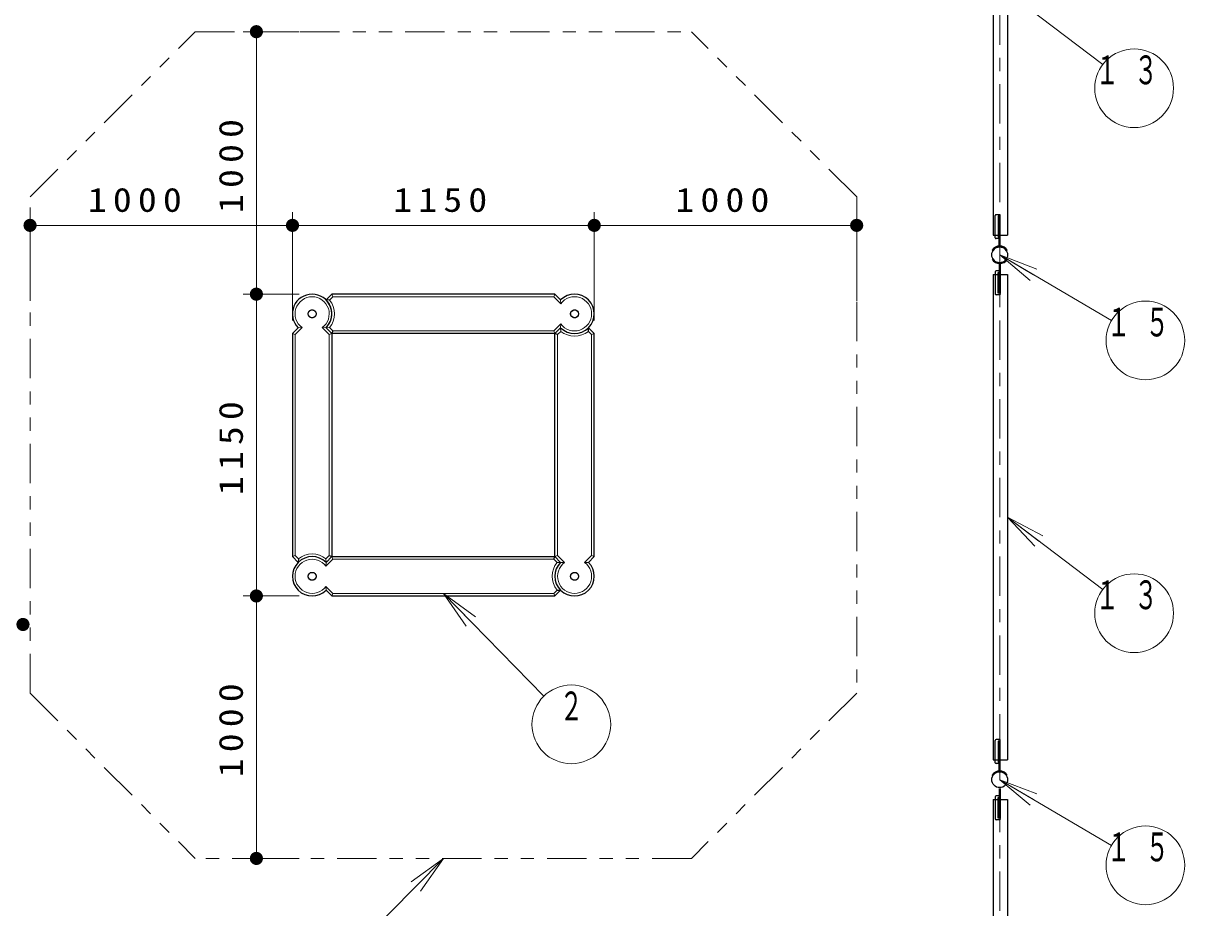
# Model space of a CAD drawing. Units: millimetres on the paper, scale 1:50. Extents: x -385 to 0, y -297 to 267.
# Drawn here: x -258 to -169.5, y 137.9 to 205.4 of the extents above; entities that cross this region are included whole.
import ezdxf
from ezdxf.enums import TextEntityAlignment as Align

# ---------------------------------------------------------------- set-up
doc = ezdxf.new("R2010")
doc.units = ezdxf.units.MM
for name, pattern in [('USER1', [4.5, 2.5, -2]), ('USER2', [6, 3, -1, 1, -1]), ('USER3', [8, 3, -1, 1, -1, 1, -1])]:
    doc.linetypes.add(name, pattern=pattern)
doc.layers.add('1_50', color=20, linetype='Continuous', lineweight=25)
doc.styles.add('ＭＳ ゴシック', font='')
doc.styles.get('ＭＳ ゴシック').set_extended_font_data('MS Gothic')

# ---------------------------------------------------------------- blocks, each defined once
blk = doc.blocks.new('filled_dot')
at = {"color": 0, "linetype": 'Continuous', "lineweight": -2, "const_width": 1.25}
blk.add_lwpolyline([(-0.625, 0, 1), (0.625, 0, 1)], format="xyb", close=True, dxfattribs=at)

msp = doc.modelspace()

# ---------------------------------------------------------------- linework, layer by layer
at = {"layer": '1_50', "color": 131, "linetype": 'USER2', "lineweight": 13}
msp.add_line((-183.557, 107.706), (-183.557, 227.706), dxfattribs=at)
at = {"layer": '1_50', "color": 7}
for p, q in [((-184.057, 226.203), (-184.057, 189.208)), ((-182.957, 226.203), (-182.957, 189.208)), ((-184.057, 189.208), (-182.957, 189.208)), ((-184.057, 186.203), (-184.057, 149.208)), ((-184.057, 186.203), (-182.957, 186.203)), ((-182.957, 186.203), (-182.957, 149.208)), ((-234.896, 184.266), (-234.457, 184.706)), ((-234.622, 184.258), (-234.896, 184.266)), ((-217.457, 184.706), (-234.457, 184.706)), ((-217.018, 184.266), (-217.457, 184.706)), ((-237.018, 182.145), (-237.457, 181.706)), ((-237.457, 181.706), (-237.457, 164.706)), ((-234.896, 182.145), (-234.457, 181.706)), ((-234.896, 182.145), (-234.457, 181.706)), ((-234.374, 181.906), (-234.457, 181.706)), ((-234.457, 181.706), (-234.457, 164.706)), ((-217.457, 181.706), (-234.457, 181.706)), ((-217.018, 182.145), (-217.457, 181.706)), ((-217.018, 182.145), (-217.457, 181.706)), ((-217.257, 181.623), (-217.457, 181.706)), ((-217.457, 164.706), (-217.457, 181.706)), ((-214.905, 181.87), (-214.896, 182.145)), ((-214.896, 182.145), (-214.457, 181.706)), ((-214.457, 164.706), (-214.457, 181.706)), ((-237.018, 164.266), (-237.457, 164.706)), ((-234.896, 164.266), (-234.457, 164.706)), ((-234.896, 164.266), (-234.457, 164.706)), ((-234.657, 164.788), (-234.457, 164.706)), ((-234.457, 164.706), (-217.457, 164.706)), ((-217.54, 164.506), (-217.457, 164.706)), ((-217.018, 164.266), (-217.457, 164.706)), ((-217.018, 164.266), (-217.457, 164.706)), ((-214.896, 164.266), (-214.457, 164.706)), ((-237.009, 164.541), (-237.018, 164.266)), ((-234.896, 162.145), (-234.457, 161.706)), ((-217.018, 162.145), (-217.457, 161.706)), ((-217.292, 162.153), (-217.018, 162.145)), ((-234.457, 161.706), (-217.457, 161.706)), ((-184.057, 149.208), (-182.957, 149.208)), ((-184.057, 146.203), (-184.057, 109.208)), ((-184.057, 146.203), (-182.957, 146.203)), ((-182.957, 146.203), (-182.957, 109.208))]:
    msp.add_line(p, q, dxfattribs=at)
at = {"layer": '1_50', "color": 7, "lineweight": 13}
for p, q in [((-182.957, 207.706), (-175.702, 202.206)), ((-236.957, 204.706), (-241.207, 204.706)), ((-240.207, 184.706), (-240.207, 204.706)), ((-257.457, 184.206), (-257.457, 190.948)), ((-237.457, 182.706), (-237.457, 190.948)), ((-214.457, 184.206), (-214.457, 190.948)), ((-214.457, 182.706), (-214.457, 190.948)), ((-194.457, 184.206), (-194.457, 190.948)), ((-257.457, 189.948), (-237.457, 189.948)), ((-237.457, 189.948), (-214.457, 189.948)), ((-214.457, 189.948), (-194.457, 189.948)), ((-236.957, 184.706), (-241.207, 184.706)), ((-240.207, 161.706), (-240.207, 184.706)), ((-234.622, 184.258), (-234.374, 184.506)), ((-234.374, 184.506), (-234.457, 184.706)), ((-217.54, 184.506), (-234.374, 184.506)), ((-217.457, 184.706), (-217.54, 184.506)), ((-217.007, 183.972), (-217.54, 184.506)), ((-217.018, 184.266), (-217.007, 183.972)), ((-217.007, 182.439), (-217.54, 181.906)), ((-217.018, 182.145), (-217.007, 182.439)), ((-237.457, 181.706), (-237.257, 181.623)), ((-236.724, 182.156), (-237.257, 181.623)), ((-237.257, 181.623), (-237.257, 164.788)), ((-237.018, 182.145), (-236.724, 182.156)), ((-234.896, 182.145), (-235.19, 182.156)), ((-235.19, 182.156), (-234.657, 181.623)), ((-234.622, 182.153), (-234.896, 182.145)), ((-234.457, 181.706), (-234.657, 181.623)), ((-234.657, 181.623), (-234.657, 164.788)), ((-234.622, 182.153), (-234.374, 181.906)), ((-217.54, 181.906), (-234.374, 181.906)), ((-217.457, 181.706), (-217.54, 181.906)), ((-217.009, 181.87), (-217.257, 181.623)), ((-217.257, 164.788), (-217.257, 181.623)), ((-217.009, 181.87), (-217.018, 182.145)), ((-214.905, 181.87), (-214.657, 181.623)), ((-214.657, 181.623), (-214.457, 181.706)), ((-214.657, 164.788), (-214.657, 181.623)), ((-180.868, 165.495), (-182.957, 167.706)), ((-182.957, 167.706), (-180.264, 166.292)), ((-182.957, 167.706), (-180.566, 165.893)), ((-182.957, 167.706), (-175.702, 162.206)), ((-237.257, 164.788), (-237.457, 164.706)), ((-237.009, 164.541), (-237.257, 164.788)), ((-234.905, 164.541), (-234.657, 164.788)), ((-234.457, 164.706), (-234.374, 164.506)), ((-217.457, 164.706), (-217.257, 164.788)), ((-216.724, 164.255), (-217.257, 164.788)), ((-215.19, 164.255), (-214.657, 164.788)), ((-214.457, 164.706), (-214.657, 164.788)), ((-234.907, 163.972), (-234.374, 164.506)), ((-234.896, 164.266), (-234.907, 163.972)), ((-234.905, 164.541), (-234.896, 164.266)), ((-234.374, 164.506), (-217.54, 164.506)), ((-217.292, 164.258), (-217.54, 164.506)), ((-217.292, 164.258), (-217.018, 164.266)), ((-217.018, 164.266), (-216.724, 164.255)), ((-214.896, 164.266), (-215.19, 164.255)), ((-234.896, 162.145), (-234.907, 162.439)), ((-234.907, 162.439), (-234.374, 161.906)), ((-217.292, 162.153), (-217.54, 161.906)), ((-236.957, 161.706), (-241.207, 161.706)), ((-240.207, 141.706), (-240.207, 161.706)), ((-234.457, 161.706), (-234.374, 161.906)), ((-234.374, 161.906), (-217.54, 161.906)), ((-224.218, 159.41), (-225.957, 161.906)), ((-225.957, 161.906), (-223.503, 160.109)), ((-225.957, 161.906), (-223.861, 159.76)), ((-225.957, 161.906), (-218.299, 154.068)), ((-217.54, 161.906), (-217.457, 161.706)), ((-236.957, 141.706), (-241.207, 141.706)), ((-228.421, 139.923), (-225.957, 141.706)), ((-225.957, 141.706), (-228.065, 139.571)), ((-225.957, 141.706), (-227.71, 139.22))]:
    msp.add_line(p, q, dxfattribs=at)
at = {"layer": '1_50', "color": 70, "linetype": 'USER3', "lineweight": 13}
for p, q in [((-257.457, 192.111), (-244.863, 204.706)), ((-244.863, 204.706), (-207.051, 204.706)), ((-194.457, 192.111), (-207.051, 204.706)), ((-257.457, 154.3), (-257.457, 192.111)), ((-194.457, 192.111), (-194.457, 154.3)), ((-257.457, 154.3), (-244.863, 141.706)), ((-194.457, 154.3), (-207.051, 141.706)), ((-207.051, 141.706), (-244.863, 141.706))]:
    msp.add_line(p, q, dxfattribs=at)
at = {"layer": '1_50', "color": 1}
for p, q in [((-183.889, 189), (-183.889, 190.7)), ((-183.549, 190.76), (-183.829, 190.76)), ((-183.669, 190.64), (-183.669, 189.05)), ((-183.549, 190.64), (-183.669, 190.64)), ((-183.509, 190.68), (-183.509, 190.72)), ((-183.629, 188.94), (-183.829, 188.94)), ((-183.669, 189.05), (-183.589, 189.05)), ((-183.889, 186.412), (-183.889, 184.712)), ((-183.629, 186.472), (-183.829, 186.472)), ((-183.669, 184.772), (-183.669, 186.361)), ((-183.669, 186.361), (-183.589, 186.361)), ((-183.549, 184.652), (-183.829, 184.652)), ((-183.549, 184.772), (-183.669, 184.772)), ((-183.509, 184.732), (-183.509, 184.692)), ((-183.889, 149), (-183.889, 150.7)), ((-183.549, 150.76), (-183.829, 150.76)), ((-183.669, 150.64), (-183.669, 149.05)), ((-183.549, 150.64), (-183.669, 150.64)), ((-183.509, 150.68), (-183.509, 150.72)), ((-183.629, 148.94), (-183.829, 148.94)), ((-183.669, 149.05), (-183.589, 149.05)), ((-183.889, 146.412), (-183.889, 144.712)), ((-183.629, 146.472), (-183.829, 146.472)), ((-183.669, 144.772), (-183.669, 146.361)), ((-183.669, 146.361), (-183.589, 146.361)), ((-183.549, 144.652), (-183.829, 144.652)), ((-183.549, 144.772), (-183.669, 144.772)), ((-183.509, 144.732), (-183.509, 144.692))]:
    msp.add_line(p, q, dxfattribs=at)
at = {"layer": '1_50', "color": 2}
for p, q in [((-183.589, 188.375), (-183.589, 190.63)), ((-183.525, 190.63), (-183.589, 190.63)), ((-183.525, 188.375), (-183.525, 190.63)), ((-184.076, 188.017), (-184.131, 188.049)), ((-183.038, 188.017), (-182.983, 188.049)), ((-184.076, 187.394), (-184.131, 187.362)), ((-183.589, 187.037), (-183.589, 184.782)), ((-183.525, 187.037), (-183.525, 184.782)), ((-183.038, 187.394), (-182.983, 187.362)), ((-183.525, 184.782), (-183.589, 184.782)), ((-183.589, 148.375), (-183.589, 150.63)), ((-183.525, 150.63), (-183.589, 150.63)), ((-183.525, 148.375), (-183.525, 150.63)), ((-184.076, 148.017), (-184.131, 148.049)), ((-183.038, 148.017), (-182.983, 148.049)), ((-183.589, 147.037), (-183.589, 144.782)), ((-183.525, 147.037), (-183.525, 144.782)), ((-183.525, 144.782), (-183.589, 144.782))]:
    msp.add_line(p, q, dxfattribs=at)
at = {"layer": '1_50', "color": 40, "lineweight": 13}
for p, q in [((-183.557, 187.706), (-180.97, 186.186)), ((-183.557, 187.706), (-180.717, 186.617)), ((-181.224, 185.755), (-183.557, 187.706)), ((-183.557, 187.706), (-175.037, 182.701)), ((-183.557, 147.706), (-180.97, 146.186)), ((-183.557, 147.706), (-180.717, 146.617)), ((-181.224, 145.755), (-183.557, 147.706)), ((-183.557, 147.706), (-175.037, 142.701))]:
    msp.add_line(p, q, dxfattribs=at)
at = {"layer": '1_50', "color": 7, "lineweight": 13}
msp.add_lwpolyline([(-225.957, 141.706), (-234.233, 133.328), (-256.352, 133.328)], dxfattribs=at)
for centre in [(-173.311, 200.394), (-173.311, 160.394), (-216.203, 151.922)]:
    msp.add_circle(centre, 3, dxfattribs=at)
at = {"layer": '1_50', "color": 7}
for centre, radius in [((-183.557, 187.706), 0.605), ((-183.557, 187.706), 0.605), ((-235.957, 183.206), 0.3), ((-215.957, 183.206), 0.3), ((-235.957, 163.206), 0.3), ((-215.957, 163.206), 0.3), ((-183.557, 147.706), 0.605), ((-183.557, 147.706), 0.605)]:
    msp.add_circle(centre, radius, dxfattribs=at)
at = {"layer": '1_50', "color": 40, "lineweight": 13}
for centre in [(-172.451, 181.182), (-172.451, 141.182)]:
    msp.add_circle(centre, 3, dxfattribs=at)
at = {"layer": '1_50', "color": 7, "linetype": 'USER1'}
for centre in [(-235.957, 183.206), (-215.957, 183.206), (-235.957, 163.206), (-215.957, 163.206)]:
    msp.add_circle(centre, 0.3, dxfattribs=at)
at = {"layer": '1_50', "color": 1}
for centre, radius, start, end in [((-183.829, 190.7), 0.06, 90, 180), ((-183.549, 190.72), 0.04, 0, 90), ((-183.549, 190.68), 0.04, 270, 0), ((-183.829, 189), 0.06, 180, 270), ((-183.629, 188.98), 0.04, 270, 0), ((-183.829, 186.412), 0.06, 90, 180), ((-183.629, 186.432), 0.04, 0, 90), ((-183.829, 184.712), 0.06, 180, 270), ((-183.549, 184.732), 0.04, 0, 90), ((-183.549, 184.692), 0.04, 270, 0), ((-183.829, 150.7), 0.06, 90, 180), ((-183.549, 150.72), 0.04, 0, 90), ((-183.549, 150.68), 0.04, 270, 0), ((-183.829, 149), 0.06, 180, 270), ((-183.629, 148.98), 0.04, 270, 0), ((-183.829, 146.412), 0.06, 90, 180), ((-183.629, 146.432), 0.04, 0, 90), ((-183.829, 144.712), 0.06, 180, 270), ((-183.549, 144.732), 0.04, 0, 90), ((-183.549, 144.692), 0.04, 270, 0)]:
    msp.add_arc(centre, radius, start, end, dxfattribs=at)
at = {"layer": '1_50', "color": 2}
for centre, radius, start, end in [((-183.557, 187.706), 0.669, 30.85647, 149.14353), ((-183.557, 187.706), 0.605, 30.85647, 149.14353), ((-183.557, 187.706), 0.669, 210.85647, 329.14353), ((-183.557, 187.706), 0.605, 210.85647, 329.14353), ((-183.557, 147.706), 0.669, 30.85647, 149.14353), ((-183.557, 147.706), 0.605, 30.85647, 149.14353)]:
    msp.add_arc(centre, radius, start, end, dxfattribs=at)
at = {"layer": '1_50', "color": 7}
for centre, start, end in [((-235.957, 183.206), 315, 225), ((-235.957, 183.206), 315, 45), ((-215.957, 183.206), 225, 135), ((-215.957, 183.206), 225, 315), ((-235.957, 163.206), 45, 315), ((-235.957, 163.206), 45, 135), ((-215.957, 163.206), 135, 225), ((-215.957, 163.206), 135, 45)]:
    msp.add_arc(centre, 1.5, start, end, dxfattribs=at)
at = {"layer": '1_50', "color": 7, "lineweight": 13}
for centre, radius, start, end in [((-235.957, 183.206), 1.3, 306.15012, 233.84988), ((-235.957, 183.206), 1.7, 321.75633, 38.24367), ((-215.957, 183.206), 1.3, 216.15012, 143.84988), ((-215.957, 183.206), 1.7, 231.75633, 308.24367), ((-235.957, 163.206), 1.7, 51.75633, 128.24367), ((-235.957, 163.206), 1.3, 36.15012, 323.84988), ((-215.957, 163.206), 1.7, 141.75633, 218.24367), ((-215.957, 163.206), 1.3, 126.15012, 53.84988)]:
    msp.add_arc(centre, radius, start, end, dxfattribs=at)

# ---------------------------------------------------------------- block references
at = {"layer": '1_50', "color": 7, "lineweight": 13, "xscale": 0.4, "yscale": 0.4}
for p, rotation in [((-240.207, 204.706), 270), ((-237.457, 189.948), 180), ((-214.457, 189.948), 180), ((-194.457, 189.948), 180), ((-240.207, 184.706), 270), ((-240.207, 184.706), 90), ((-240.207, 161.706), 90), ((-240.207, 161.706), 270), ((-257.996, 159.535), 180), ((-240.207, 141.706), 90)]:
    msp.add_blockref('filled_dot', p, dxfattribs=dict(at, rotation=rotation))
for p in [(-257.457, 189.948), (-237.457, 189.948), (-214.457, 189.948)]:
    msp.add_blockref('filled_dot', p, dxfattribs=at)

# ---------------------------------------------------------------- texts
at = {"layer": '1_50', "color": 7, "style": 'ＭＳ ゴシック', "width": 0.6}
msp.add_text('２', height=2.199, dxfattribs=at).set_placement((-216.203, 154.422), align=Align.TOP_CENTER)
at = {"layer": '1_50', "color": 7, "style": 'ＭＳ ゴシック'}
for s, insert, char_height, attachment_point in [('\\T1.64;\\W0.6;１３', (-173.311, 202.894), 2.199, 2), ('\\T1.33;\\W1.15;1000', (-249.235, 190.948), 1.833, 8), ('\\T1.33;\\W1.15;1150', (-225.957, 190.948), 1.833, 8), ('\\T1.33;\\W1.15;1000', (-204.457, 190.948), 1.833, 8), ('\\T1.64;\\W0.6;１３', (-173.311, 162.894), 2.199, 2)]:
    msp.add_mtext(s, dxfattribs=dict(at, insert=insert, char_height=char_height, attachment_point=attachment_point))
at = {"layer": '1_50', "color": 7, "char_height": 1.833, "attachment_point": 8, "rotation": 90, "style": 'ＭＳ ゴシック'}
for s, insert in [('\\T1.33;\\W1.15;1000', (-241.207, 194.706)), ('\\T1.33;\\W1.15;1150', (-241.207, 173.206)), ('\\T1.33;\\W1.15;1000', (-241.207, 151.706))]:
    msp.add_mtext(s, dxfattribs=dict(at, insert=insert))
at = {"layer": '1_50', "color": 40, "char_height": 2.199, "attachment_point": 2, "style": 'ＭＳ ゴシック'}
for insert in [(-172.451, 183.682), (-172.451, 143.682)]:
    msp.add_mtext('\\T1.64;\\W0.6;１５', dxfattribs=dict(at, insert=insert))

doc.saveas('drawing.dxf')
